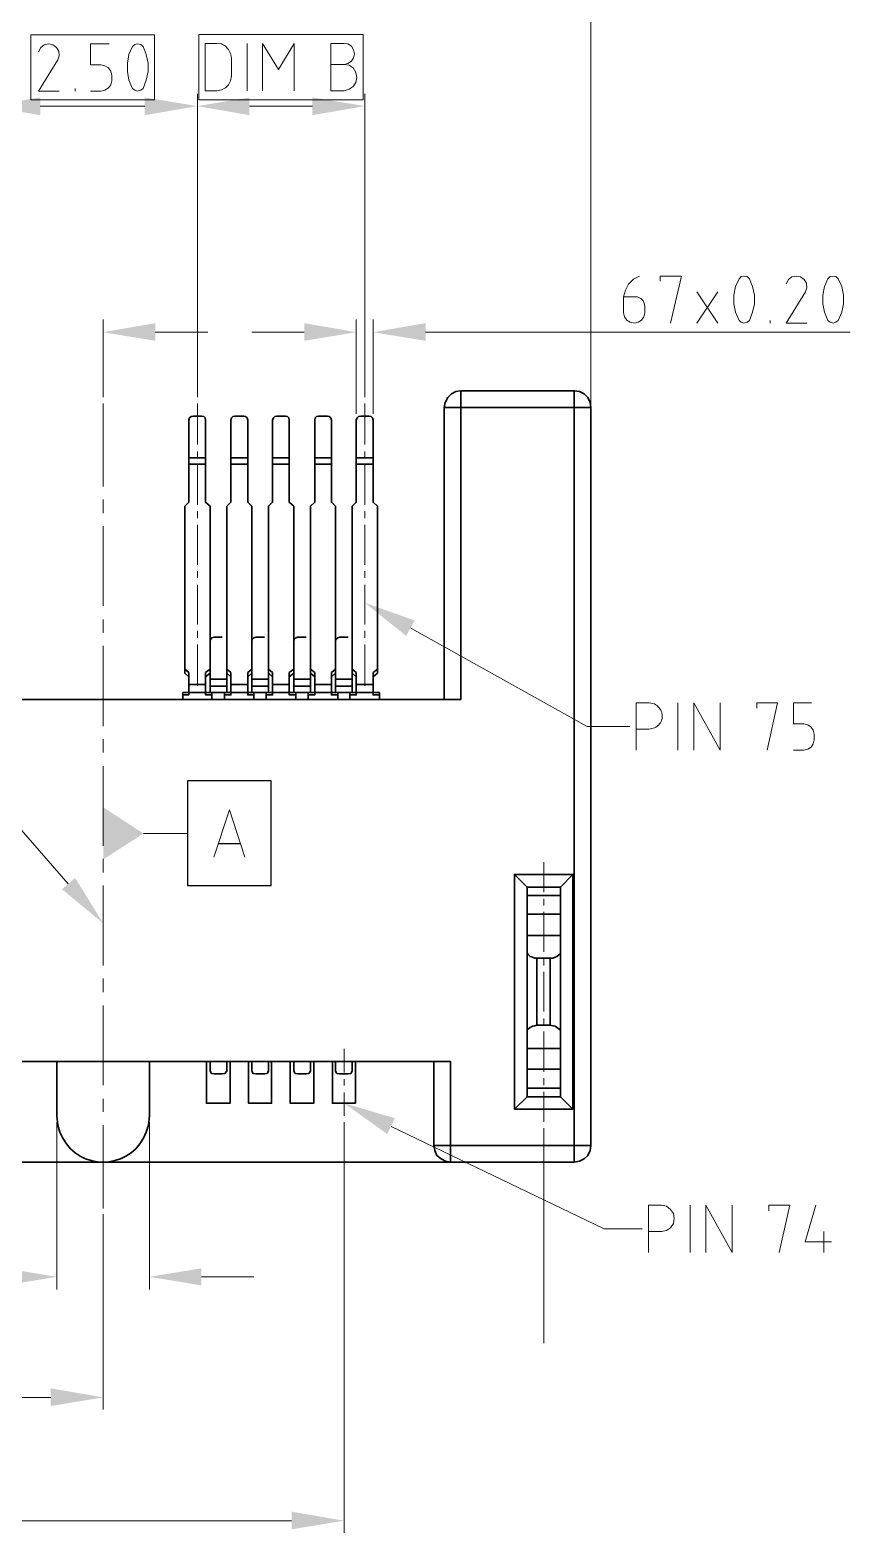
# Model space of a CAD drawing. Header units: inches. Extents: x 0 to 139, y 0 to 117.
# Drawn here: x 31.39 to 41.18, y 46.73 to 64.66 of the extents above; entities that cross this region are included whole.
import ezdxf

# ---------------------------------------------------------------- set-up
doc = ezdxf.new("R2010")
doc.units = ezdxf.units.IN
doc.header["$MEASUREMENT"] = 0
for name, color, linetype, lineweight in [('Color-7-Line_Weight-20', 7, 'Continuous', 20), ('Color-7-Line_Weight-25', 7, 'Continuous', 25), ('Color-7-Line_Weight-30', 7, 'Continuous', 30)]:
    doc.layers.add(name, color=color, linetype=linetype, lineweight=lineweight)

msp = doc.modelspace()

# ---------------------------------------------------------------- hatches: boundary and pattern name
at = {"layer": 'Color-7-Line_Weight-20'}
for points in [[(31.516, 63.854), (31.516, 63.643), (30.889, 63.751)], [(32.765, 63.854), (32.765, 63.643), (33.392, 63.751)], [(34.014, 63.854), (34.014, 63.643), (33.392, 63.751)], [(34.766, 63.854), (34.766, 63.643), (35.393, 63.751)], [(32.89, 61.162), (32.89, 60.951), (32.268, 61.054)], [(34.668, 61.162), (34.668, 60.951), (35.29, 61.054)], [(36.117, 61.162), (36.117, 60.951), (35.49, 61.054)], [(35.885, 57.431), (35.393, 57.826), (35.988, 57.615)], [(32.268, 55.387), (32.749, 55.074), (32.268, 54.765)], [(31.933, 54.544), (32.268, 54.003), (31.776, 54.409)], [(35.658, 51.489), (35.144, 51.857), (35.75, 51.678)], [(31.089, 49.888), (31.089, 49.683), (31.716, 49.786)], [(33.441, 49.888), (33.441, 49.683), (32.819, 49.786)], [(31.641, 48.456), (31.641, 48.245), (32.268, 48.348)], [(34.517, 46.985), (34.517, 46.774), (35.144, 46.877)]]:
    msp.add_hatch(color=256, dxfattribs=at).paths.add_polyline_path(points)

# ---------------------------------------------------------------- linework, layer by layer
at = {"layer": 'Color-7-Line_Weight-20', "linetype": 'Continuous'}
for p, q in [((38.091, 59.832), (38.091, 65.568)), ((33.987, 63.935), (33.987, 64.498)), ((31.933, 63.93), (31.933, 63.962)), ((33.392, 60.28), (33.392, 63.897)), ((35.393, 60.28), (35.393, 63.897)), ((31.516, 63.751), (32.765, 63.751)), ((34.014, 63.751), (34.766, 63.751)), ((39.356, 61.162), (39.605, 61.535)), ((39.356, 61.535), (39.605, 61.162)), ((32.268, 60.28), (32.268, 61.205)), ((35.29, 60.08), (35.29, 61.205)), ((35.49, 60.08), (35.49, 61.205)), ((40.232, 61.162), (40.232, 61.194)), ((32.89, 61.054), (33.517, 61.054)), ((34.668, 61.054), (34.041, 61.054)), ((36.117, 61.054), (41.184, 61.054)), ((32.268, 60.205), (32.268, 59.215)), ((33.392, 60.205), (33.392, 59.713)), ((35.393, 60.205), (35.393, 59.713)), ((33.392, 59.632), (33.392, 59.55)), ((35.393, 59.632), (35.393, 59.55)), ((33.392, 59.475), (33.392, 58.994)), ((35.393, 59.475), (35.393, 58.994)), ((32.268, 59.058), (32.268, 58.896)), ((33.392, 58.918), (33.392, 58.837)), ((35.393, 58.918), (35.393, 58.837)), ((32.268, 58.739), (32.268, 57.788)), ((33.392, 58.756), (33.392, 58.28)), ((35.393, 58.756), (35.393, 58.28)), ((33.392, 58.204), (33.392, 58.123)), ((35.393, 58.204), (35.393, 58.123)), ((33.392, 58.042), (33.392, 57.566)), ((35.393, 58.042), (35.393, 57.566)), ((32.268, 57.626), (32.268, 57.469)), ((33.392, 57.49), (33.392, 57.409)), ((35.393, 57.49), (35.393, 57.409)), ((32.268, 57.312), (32.268, 56.355)), ((33.392, 57.328), (33.392, 56.836)), ((35.393, 57.328), (35.393, 56.836)), ((39.129, 56.068), (39.129, 56.631)), ((32.268, 56.198), (32.268, 56.041)), ((32.268, 55.879), (32.268, 54.928)), ((32.749, 55.074), (33.273, 55.074)), ((32.268, 54.771), (32.268, 54.609)), ((37.529, 54.733), (37.529, 54.376)), ((32.268, 54.452), (32.268, 53.5)), ((37.529, 54.295), (37.529, 54.214)), ((37.529, 54.138), (37.529, 53.662)), ((37.529, 53.581), (37.529, 53.5)), ((37.529, 53.425), (37.529, 52.949)), ((32.268, 53.343), (32.268, 53.181)), ((32.268, 53.024), (32.268, 52.073)), ((37.529, 52.868), (37.529, 52.787)), ((37.529, 52.711), (37.529, 52.23)), ((35.144, 52.505), (35.144, 52.224)), ((35.144, 52.143), (35.144, 52.067)), ((37.529, 52.154), (37.529, 52.073)), ((37.529, 51.992), (37.529, 51.635)), ((32.268, 51.911), (32.268, 51.754)), ((35.144, 51.986), (35.144, 51.705)), ((31.716, 51.629), (31.716, 49.634)), ((32.268, 51.597), (32.268, 50.602)), ((32.819, 51.629), (32.819, 49.634)), ((35.144, 51.629), (35.144, 46.731)), ((37.529, 51.559), (37.529, 48.996)), ((39.275, 50.078), (39.275, 50.64)), ((32.268, 50.532), (32.268, 48.202)), ((40.87, 50.326), (40.87, 50.078)), ((33.441, 49.786), (34.068, 49.786)), ((26.769, 48.348), (31.641, 48.348)), ((26.769, 46.877), (34.517, 46.877))]:
    msp.add_line(p, q, dxfattribs=at)
for points in [[(31.403, 63.827), (32.879, 63.827), (32.879, 64.6), (31.403, 64.6)], [(33.409, 63.827), (35.371, 63.827), (35.371, 64.606), (33.409, 64.606)], [(32.56, 64.265), (32.56, 64.162), (32.576, 64.06), (32.619, 63.962), (32.646, 63.941), (32.679, 63.93), (32.717, 63.941), (32.744, 63.962), (32.781, 64.06), (32.803, 64.162), (32.803, 64.265), (32.781, 64.368), (32.744, 64.46), (32.717, 64.487), (32.679, 64.492), (32.646, 64.487), (32.619, 64.46), (32.576, 64.368)], [(33.484, 63.935), (33.625, 63.935), (33.679, 63.946), (33.728, 63.968), (33.765, 64.006), (33.787, 64.054), (33.798, 64.108), (33.798, 64.33), (33.787, 64.379), (33.765, 64.427), (33.728, 64.465), (33.679, 64.492), (33.625, 64.498), (33.484, 64.498)], [(39.799, 61.497), (39.799, 61.394), (39.816, 61.291), (39.859, 61.194), (39.886, 61.172), (39.918, 61.162), (39.956, 61.172), (39.983, 61.194), (40.021, 61.291), (40.043, 61.394), (40.043, 61.497), (40.021, 61.6), (39.983, 61.692), (39.956, 61.719), (39.918, 61.724), (39.886, 61.719), (39.859, 61.692), (39.816, 61.6)], [(40.859, 61.497), (40.859, 61.394), (40.881, 61.291), (40.919, 61.194), (40.946, 61.172), (40.983, 61.162), (41.016, 61.172), (41.043, 61.194), (41.086, 61.291), (41.108, 61.394), (41.108, 61.497), (41.086, 61.6), (41.043, 61.692), (41.016, 61.719), (40.983, 61.724), (40.946, 61.719), (40.919, 61.692), (40.881, 61.6)]]:
    msp.add_lwpolyline(points, close=True, dxfattribs=at)
for points in [[(31.743, 63.93), (31.495, 63.93), (31.727, 64.303), (31.743, 64.352), (31.738, 64.406), (31.711, 64.449), (31.668, 64.481), (31.619, 64.492), (31.565, 64.481), (31.522, 64.449), (31.495, 64.4)], [(32.338, 64.492), (32.116, 64.492), (32.116, 64.244), (32.241, 64.244), (32.289, 64.233), (32.333, 64.206), (32.36, 64.168), (32.37, 64.119), (32.37, 64.054), (32.36, 64.006), (32.333, 63.968), (32.289, 63.941), (32.241, 63.93), (32.116, 63.93)], [(34.549, 63.935), (34.549, 64.498), (34.36, 64.189), (34.171, 64.498), (34.171, 63.935)], [(34.987, 64.249), (35.144, 64.249), (35.187, 64.26), (35.231, 64.287), (35.258, 64.325), (35.269, 64.373), (35.258, 64.422), (35.231, 64.465), (35.187, 64.492), (35.144, 64.498), (34.987, 64.498), (34.987, 63.935), (35.144, 63.935), (35.204, 63.952), (35.252, 63.984), (35.285, 64.033), (35.296, 64.092), (35.285, 64.152), (35.252, 64.206), (35.204, 64.238), (35.144, 64.249)], [(38.669, 61.724), (38.599, 61.686), (38.54, 61.627), (38.502, 61.556), (38.48, 61.475), (38.48, 61.286), (38.491, 61.237), (38.518, 61.199), (38.561, 61.172), (38.61, 61.162), (38.653, 61.172), (38.696, 61.199), (38.723, 61.237), (38.734, 61.286), (38.734, 61.351), (38.729, 61.389), (38.713, 61.427), (38.686, 61.454), (38.648, 61.475), (38.48, 61.475)], [(39.042, 61.162), (39.172, 61.724), (38.918, 61.724), (38.918, 61.664)], [(40.67, 61.162), (40.421, 61.162), (40.654, 61.535), (40.67, 61.583), (40.664, 61.637), (40.637, 61.681), (40.594, 61.713), (40.546, 61.724), (40.491, 61.713), (40.448, 61.681), (40.421, 61.632)], [(38.556, 56.35), (38.048, 56.35), (35.939, 57.523)], [(38.632, 56.068), (38.632, 56.631), (38.788, 56.631), (38.848, 56.62), (38.865, 56.61), (38.881, 56.6), (38.895, 56.587), (38.907, 56.574), (38.918, 56.559), (38.926, 56.544), (38.933, 56.528), (38.938, 56.512), (38.942, 56.495), (38.943, 56.478), (38.942, 56.461), (38.94, 56.444), (38.935, 56.428), (38.929, 56.412), (38.921, 56.396), (38.91, 56.381), (38.898, 56.368), (38.883, 56.355), (38.867, 56.343), (38.848, 56.333), (38.788, 56.317), (38.632, 56.317)], [(39.632, 56.631), (39.632, 56.068), (39.318, 56.631), (39.318, 56.068)], [(40.194, 56.068), (40.318, 56.631), (40.07, 56.631), (40.07, 56.571)], [(40.724, 56.631), (40.508, 56.631), (40.508, 56.382), (40.632, 56.382), (40.681, 56.371), (40.719, 56.344), (40.746, 56.306), (40.756, 56.258), (40.756, 56.193), (40.746, 56.144), (40.719, 56.106), (40.681, 56.079), (40.632, 56.068), (40.508, 56.068)], [(33.96, 54.792), (33.776, 55.355), (33.587, 54.792)], [(31.851, 54.473), (31.235, 55.176), (30.84, 55.176)], [(38.702, 50.359), (38.248, 50.359), (35.706, 51.581)], [(38.778, 50.078), (38.778, 50.64), (38.934, 50.64), (38.994, 50.629), (39.042, 50.591), (39.075, 50.543), (39.086, 50.483), (39.075, 50.424), (39.042, 50.37), (38.994, 50.337), (38.934, 50.326), (38.778, 50.326)], [(39.778, 50.64), (39.778, 50.078), (39.464, 50.64), (39.464, 50.078)], [(40.34, 50.078), (40.464, 50.64), (40.216, 50.64), (40.216, 50.575)], [(40.962, 50.202), (40.648, 50.202), (40.778, 50.64)]]:
    msp.add_lwpolyline(points, dxfattribs=at)
at = {"layer": 'Color-7-Line_Weight-25', "linetype": 'Continuous'}
msp.add_line((33.906, 54.949), (33.641, 54.949), dxfattribs=at)
msp.add_lwpolyline([(33.273, 54.452), (34.274, 54.452), (34.274, 55.701), (33.273, 55.701)], close=True, dxfattribs=at)
at = {"layer": 'Color-7-Line_Weight-30', "linetype": 'Continuous'}
for p, q in [((37.891, 60.356), (37.891, 51.154)), ((36.339, 60.156), (36.339, 56.674)), ((38.091, 60.156), (38.091, 51.354)), ((33.49, 59.556), (33.29, 59.556)), ((33.993, 59.556), (33.792, 59.556)), ((34.49, 59.556), (34.29, 59.556)), ((34.993, 59.556), (34.793, 59.556)), ((35.49, 59.556), (35.29, 59.556)), ((33.49, 59.48), (33.29, 59.48)), ((33.993, 59.48), (33.792, 59.48)), ((34.49, 59.48), (34.29, 59.48)), ((34.993, 59.48), (34.793, 59.48)), ((35.49, 59.48), (35.29, 59.48)), ((33.49, 56.852), (33.29, 56.852)), ((33.544, 56.988), (33.49, 56.944)), ((33.544, 56.917), (33.744, 56.917)), ((33.544, 56.831), (33.744, 56.831)), ((33.792, 56.944), (33.744, 56.988)), ((33.993, 56.852), (33.792, 56.852)), ((34.041, 56.988), (33.993, 56.944)), ((34.041, 56.917), (34.241, 56.917)), ((34.041, 56.831), (34.241, 56.831)), ((34.29, 56.944), (34.241, 56.988)), ((34.49, 56.852), (34.29, 56.852)), ((34.544, 56.988), (34.49, 56.944)), ((34.544, 56.917), (34.744, 56.917)), ((34.544, 56.831), (34.744, 56.831)), ((34.793, 56.944), (34.744, 56.988)), ((34.993, 56.852), (34.793, 56.852)), ((35.041, 56.988), (34.993, 56.944)), ((35.041, 56.917), (35.241, 56.917)), ((35.041, 56.831), (35.241, 56.831)), ((35.29, 56.944), (35.241, 56.988)), ((35.49, 56.852), (35.29, 56.852)), ((33.565, 56.755), (33.565, 56.674)), ((33.717, 56.674), (33.717, 56.755)), ((34.068, 56.755), (34.068, 56.674)), ((34.214, 56.674), (34.214, 56.755)), ((34.566, 56.755), (34.566, 56.674)), ((34.717, 56.674), (34.717, 56.755)), ((35.068, 56.755), (35.068, 56.674)), ((35.214, 56.674), (35.214, 56.755)), ((37.875, 54.587), (37.875, 51.786)), ((37.328, 54.436), (37.328, 51.932)), ((37.729, 54.333), (37.328, 54.333)), ((37.729, 54.436), (37.729, 51.932)), ((37.328, 54.111), (37.729, 54.111)), ((37.328, 53.857), (37.729, 53.857)), ((37.447, 52.787), (37.447, 53.587)), ((36.215, 52.354), (36.215, 51.354)), ((37.328, 52.511), (37.729, 52.511)), ((37.328, 52.262), (37.729, 52.262)), ((37.729, 52.035), (37.328, 52.035))]:
    msp.add_line(p, q, dxfattribs=at)
for points in [[(36.539, 60.356), (37.891, 60.356), (37.956, 60.345), (38.01, 60.318), (38.053, 60.275), (38.08, 60.215), (38.091, 60.156), (36.339, 60.156), (36.35, 60.215), (36.382, 60.275), (36.426, 60.318), (36.48, 60.345), (36.539, 60.356), (36.539, 56.674), (15.739, 56.674), (15.739, 60.356)], [(33.544, 56.755), (33.544, 58.977), (33.49, 59.026), (33.49, 60.005), (33.484, 60.032), (33.468, 60.048), (33.441, 60.053), (33.344, 60.053), (33.317, 60.048), (33.3, 60.032), (33.29, 60.005), (33.29, 59.026), (33.241, 58.977), (33.241, 56.988), (33.29, 56.944)], [(34.041, 56.755), (34.041, 58.977), (33.993, 59.026), (33.993, 60.005), (33.987, 60.032), (33.965, 60.048), (33.944, 60.053), (33.841, 60.053), (33.814, 60.048), (33.798, 60.032), (33.792, 60.005), (33.792, 59.026), (33.744, 58.977), (33.744, 56.755)], [(34.544, 56.755), (34.544, 58.977), (34.49, 59.026), (34.49, 60.005), (34.485, 60.032), (34.468, 60.048), (34.441, 60.053), (34.344, 60.053), (34.317, 60.048), (34.301, 60.032), (34.29, 60.005), (34.29, 59.026), (34.241, 58.977), (34.241, 56.755)], [(35.041, 56.755), (35.041, 58.977), (34.993, 59.026), (34.993, 60.005), (34.987, 60.032), (34.966, 60.048), (34.944, 60.053), (34.841, 60.053), (34.814, 60.048), (34.798, 60.032), (34.793, 60.005), (34.793, 59.026), (34.744, 58.977), (34.744, 56.755)], [(35.49, 56.944), (35.544, 56.988), (35.544, 58.977), (35.49, 59.026), (35.49, 60.005), (35.485, 60.032), (35.469, 60.048), (35.442, 60.053), (35.344, 60.053), (35.317, 60.048), (35.301, 60.032), (35.29, 60.005), (35.29, 59.026), (35.241, 58.977), (35.241, 56.755)], [(33.69, 57.415), (33.592, 57.415), (33.565, 57.409), (33.549, 57.388), (33.544, 57.366)], [(34.193, 57.415), (34.09, 57.415), (34.068, 57.409), (34.047, 57.388), (34.041, 57.366)], [(34.69, 57.415), (34.593, 57.415), (34.566, 57.409), (34.549, 57.388), (34.544, 57.366)], [(35.193, 57.415), (35.09, 57.415), (35.068, 57.409), (35.047, 57.388), (35.041, 57.366)], [(33.241, 57.036), (33.29, 56.993), (33.29, 56.728), (33.219, 56.728)], [(33.544, 57.036), (33.49, 56.993), (33.49, 56.728), (33.565, 56.728)], [(33.744, 57.036), (33.792, 56.993), (33.792, 56.728), (33.717, 56.728)], [(34.041, 57.036), (33.993, 56.993), (33.993, 56.728), (34.068, 56.728)], [(34.241, 57.036), (34.29, 56.993), (34.29, 56.728), (34.214, 56.728)], [(34.544, 57.036), (34.49, 56.993), (34.49, 56.728), (34.566, 56.728)], [(34.744, 57.036), (34.793, 56.993), (34.793, 56.728), (34.717, 56.728)], [(35.041, 57.036), (34.993, 56.993), (34.993, 56.728), (35.068, 56.728)], [(35.241, 57.036), (35.29, 56.993), (35.29, 56.728), (35.214, 56.728)], [(35.544, 57.036), (35.49, 56.993), (35.49, 56.728), (35.566, 56.728)], [(33.219, 56.674), (33.219, 56.755), (33.565, 56.755), (33.717, 56.755), (34.068, 56.755), (34.214, 56.755), (34.566, 56.755), (34.717, 56.755), (35.068, 56.755), (35.214, 56.755), (35.566, 56.755), (35.566, 56.674)], [(37.177, 54.587), (37.328, 54.436), (37.729, 54.436), (37.875, 54.587), (37.177, 54.587), (37.177, 51.786), (37.328, 51.932), (37.729, 51.932), (37.875, 51.786), (37.177, 51.786)], [(37.328, 52.727), (37.345, 52.743), (37.366, 52.759), (37.393, 52.776), (37.42, 52.781), (37.447, 52.787), (37.604, 52.787), (37.604, 53.587), (37.447, 53.587), (37.42, 53.587), (37.393, 53.598), (37.366, 53.608), (37.345, 53.625), (37.328, 53.646)], [(37.729, 53.646), (37.707, 53.625), (37.685, 53.608), (37.664, 53.598), (37.637, 53.587), (37.604, 53.587)], [(37.729, 52.727), (37.664, 52.776), (37.637, 52.781), (37.604, 52.787)], [(14.393, 51.154), (37.891, 51.154), (37.956, 51.164), (38.01, 51.192), (38.053, 51.235), (38.08, 51.294), (38.091, 51.354), (36.215, 51.354), (36.226, 51.294), (36.253, 51.235), (36.301, 51.192), (36.355, 51.164), (36.415, 51.154), (36.415, 52.354), (15.869, 52.354)], [(32.819, 52.354), (32.819, 51.705), (32.808, 51.597), (32.783, 51.513), (32.748, 51.438), (32.706, 51.372), (32.656, 51.314), (32.6, 51.266), (32.539, 51.226), (32.475, 51.195), (32.407, 51.173), (32.337, 51.159), (32.266, 51.155), (32.196, 51.159), (32.126, 51.172), (32.058, 51.194), (31.994, 51.225), (31.933, 51.265), (31.878, 51.314), (31.829, 51.371), (31.786, 51.438), (31.752, 51.513), (31.727, 51.597), (31.716, 51.705), (31.716, 52.354)], [(33.5, 52.354), (33.5, 51.857), (33.782, 51.857), (33.782, 52.354)], [(33.744, 52.354), (33.744, 52.24), (33.722, 52.213), (33.69, 52.208), (33.592, 52.208), (33.56, 52.213), (33.544, 52.24), (33.544, 52.354)], [(34.003, 52.354), (34.003, 51.857), (34.279, 51.857), (34.279, 52.354)], [(34.241, 52.354), (34.241, 52.24), (34.225, 52.213), (34.193, 52.208), (34.09, 52.208), (34.057, 52.213), (34.041, 52.24), (34.041, 52.354)], [(34.501, 52.354), (34.501, 51.857), (34.782, 51.857), (34.782, 52.354)], [(34.744, 52.354), (34.744, 52.24), (34.722, 52.213), (34.69, 52.208), (34.593, 52.208), (34.56, 52.213), (34.544, 52.24), (34.544, 52.354)], [(35.004, 52.354), (35.004, 51.857), (35.279, 51.857), (35.279, 52.354)], [(35.241, 52.354), (35.241, 52.24), (35.225, 52.213), (35.193, 52.208), (35.09, 52.208), (35.058, 52.213), (35.041, 52.24), (35.041, 52.354)]]:
    msp.add_lwpolyline(points, dxfattribs=at)

doc.saveas('drawing.dxf')
